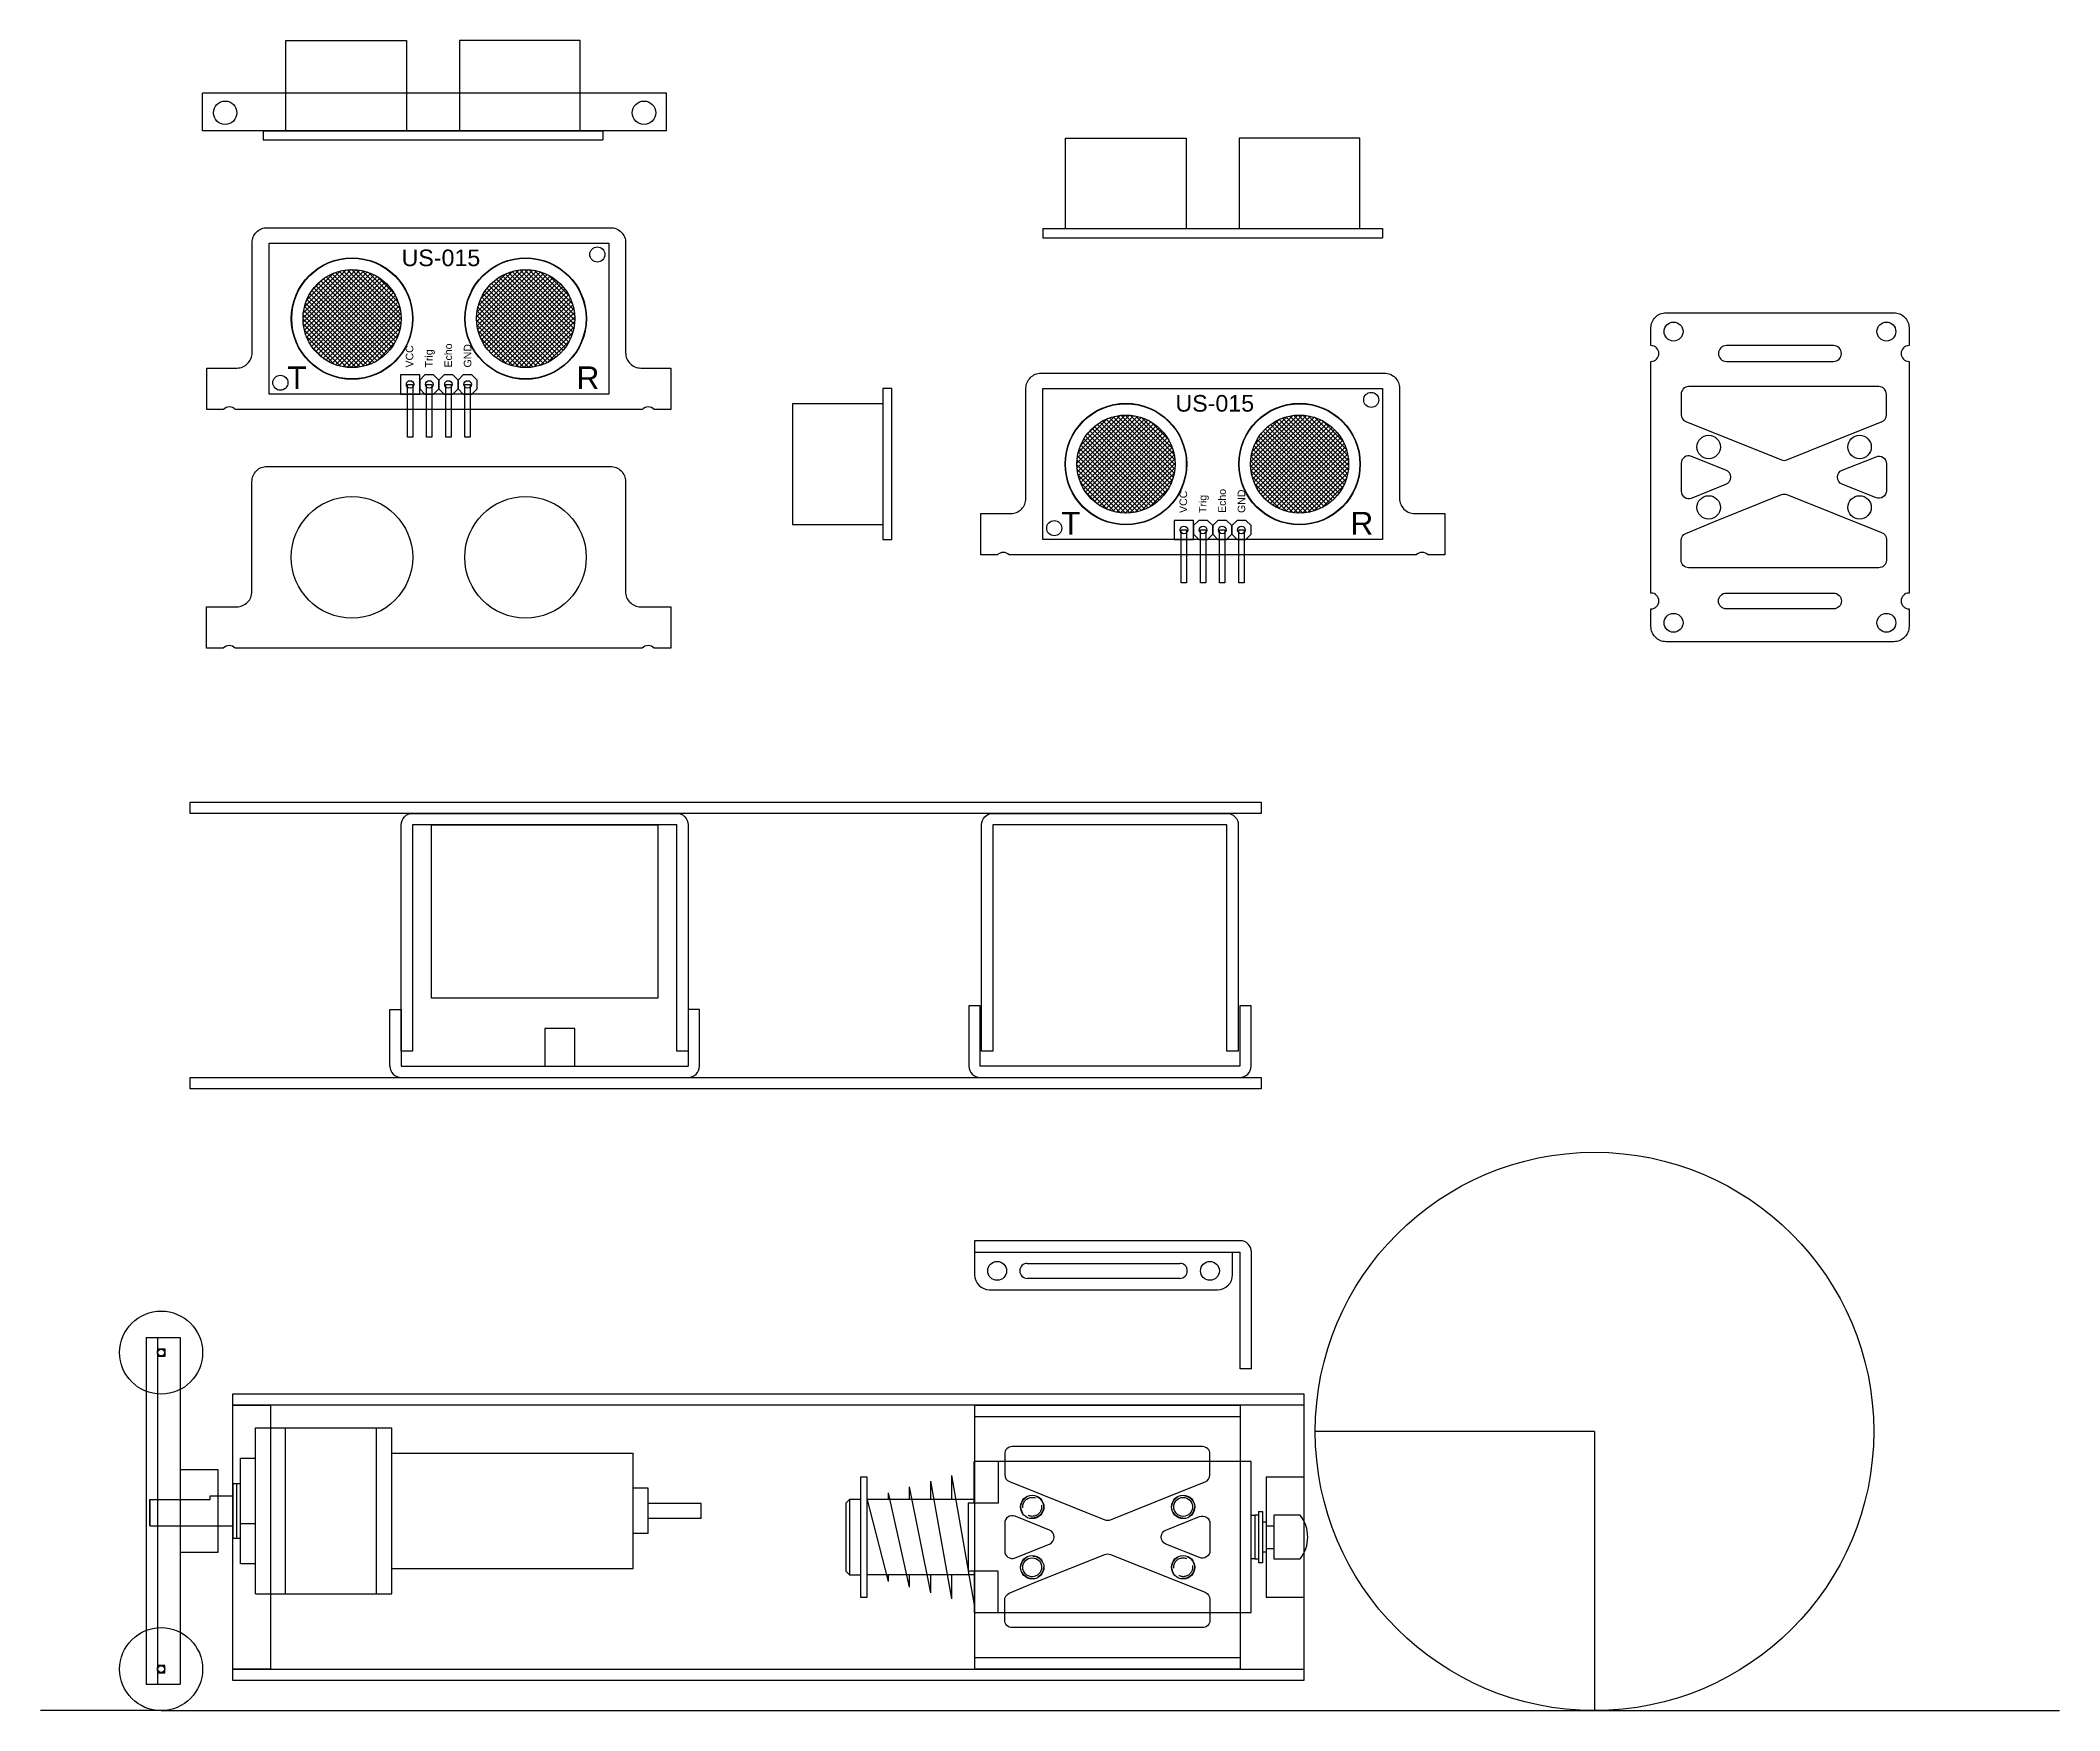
# Model space of a CAD drawing. Header units: inches. Extents: x 0 to 523, y 0 to 221.
# Drawn here: x 0 to 267.6, y 0 to 221.4 of the extents above; entities that cross this region are included whole.
import ezdxf

# ---------------------------------------------------------------- set-up
doc = ezdxf.new("R2010")
doc.units = ezdxf.units.IN
doc.header["$MEASUREMENT"] = 0
doc.linetypes.add('HIDDEN2', pattern=[4.7625, 3.175, -1.5875])
for name, color, linetype in [('BATTERRY', 1, 'Continuous'), ('frame1', 7, 'Continuous'), ('IG22', 1, 'Continuous'), ('Kicker_old', 2, 'Continuous'), ('Parts', 3, 'Continuous'), ('Wheel', 7, 'Continuous')]:
    doc.layers.add(name, color=color, linetype=linetype)
doc.styles.get("Standard").update_dxf_attribs({"font": 'arial.ttf'})

msp = doc.modelspace()

# ---------------------------------------------------------------- hatches: boundary and pattern name
at = {"layer": 'Parts'}
h = msp.add_hatch(dxfattribs=at)
h.set_pattern_fill('ANSI37', scale=3.5)
h.set_pattern_definition([(45, (323.9521, -112.7841), (-0.3093592, 0.3093592), []), (135, (323.9521, -112.7841), (-0.3093592, -0.3093592), [])])
h.paths.add_polyline_path([(47.8, 184.49, 1), (34.8, 184.49, 1)])
h.paths.add_polyline_path([(57.8, 184.49, 1), (70.8, 184.49, 1)])
h = msp.add_hatch(dxfattribs=at)
h.set_pattern_fill('ANSI37', scale=3.5)
h.set_pattern_definition([(45, (426.49085, -132.06563), (-0.3093592, 0.3093592), []), (135, (426.49085, -132.06563), (-0.3093592, -0.3093592), [])])
h.paths.add_polyline_path([(150.34, 165.21, 1), (137.34, 165.21, 1)])
h.paths.add_polyline_path([(160.34, 165.21, 1), (173.34, 165.21, 1)])

# ---------------------------------------------------------------- linework, layer by layer
for p, q in [((19.84, 120.41), (161.77, 120.41)), ((161.77, 120.41), (161.77, 118.91)), ((19.84, 83.91), (161.77, 83.91)), ((161.77, 83.91), (161.77, 82.41)), ((25.5, 42), (167.42, 42)), ((167.42, 42), (167.42, 40.5)), ((167.42, 40.5), (167.42, 5.5)), ((205.92, 37), (168.92, 37)), ((205.92, 37), (205.92, 0)), ((25.5, 5.5), (167.42, 5.5)), ((167.42, 5.5), (167.42, 4)), ((16, 0), (0, 0)), ((136, 0), (267.55, 0))]:
    msp.add_line(p, q)
msp.add_circle((205.92, 37), 37)
at = {"layer": 'BATTERRY'}
msp.add_lwpolyline([(81.82, 117.41), (81.82, 94.41), (51.82, 94.41), (51.82, 117.41)], close=True, dxfattribs=at)
at = {"layer": 'frame1'}
for p, q in [((19.84, 118.91), (19.84, 120.41)), ((161.77, 118.91), (19.84, 118.91)), ((19.84, 82.41), (19.84, 83.91)), ((161.77, 82.41), (19.84, 82.41)), ((25.5, 40.5), (25.5, 42)), ((167.42, 40.5), (25.5, 40.5)), ((25.5, 4), (25.5, 5.5)), ((167.42, 4), (25.5, 4)), ((16, 0), (136, 0))]:
    msp.add_line(p, q, dxfattribs=at)
msp.add_lwpolyline([(66.82, 85.41), (70.82, 85.41), (70.82, 90.41), (66.82, 90.41)], close=True, dxfattribs=at)
at = {"layer": 'IG22'}
for p, q in [((28.5, 15.47), (28.5, 37.47)), ((28.5, 37.47), (46.55, 37.47)), ((32.5, 15.47), (32.5, 37.47)), ((44.55, 15.47), (44.55, 37.47)), ((46.55, 15.47), (46.55, 37.47)), ((26.5, 19.47), (26.5, 33.47)), ((26.5, 33.47), (28.5, 33.47)), ((46.55, 34.12), (78.55, 34.12)), ((78.55, 18.82), (78.55, 34.12)), ((26.5, 30.07), (25.5, 30.07)), ((25.5, 30.07), (25.5, 22.87)), ((26, 30.07), (26, 22.87)), ((80.55, 29.47), (78.55, 29.47)), ((80.55, 23.47), (80.55, 29.47)), ((14.5, 24.47), (14.5, 27.97)), ((14.5, 27.97), (22.5, 27.97)), ((14.5, 27.97), (14.5, 24.47)), ((22.5, 28.47), (25.5, 28.47)), ((22.5, 27.97), (22.5, 28.47)), ((87.55, 27.47), (80.55, 27.47)), ((87.55, 25.47), (87.55, 27.47)), ((14.5, 24.47), (25.5, 24.47)), ((26.5, 24.78), (28.5, 24.78)), ((87.55, 25.47), (80.55, 25.47)), ((25.5, 22.87), (26.5, 22.87)), ((80.55, 23.47), (78.55, 23.47)), ((28.5, 19.47), (26.5, 19.47)), ((46.55, 18.82), (78.55, 18.82)), ((28.5, 15.47), (46.55, 15.47))]:
    msp.add_line(p, q, dxfattribs=at)
at = {"layer": 'Kicker_old'}
for p, q in [((123.72, 27.5), (123.72, 33)), ((115.12, 29.64), (117.92, 15.59)), ((117.92, 30.41), (120.72, 14.82)), ((120.72, 31.18), (122.92, 18.58)), ((107.22, 28), (107.22, 18)), ((109.52, 28.1), (112.32, 17.13)), ((112.32, 28.87), (115.12, 16.36)), ((122.93, 18.5), (123.72, 14)), ((123.72, 18.5), (123.72, 13))]:
    msp.add_line(p, q, dxfattribs=at)
at = {"layer": 'Kicker_old', "ltscale": 0.5}
for p, q in [((160.42, 33), (123.72, 33)), ((126.92, 33), (126.92, 27.5)), ((160.42, 13), (160.42, 33)), ((108.72, 31), (109.52, 31)), ((108.72, 15), (108.72, 31)), ((109.52, 31), (109.52, 15)), ((115.12, 29.64), (115.12, 28)), ((117.92, 30.41), (117.92, 28)), ((120.72, 31.18), (120.72, 28)), ((120.72, 31.18), (120.72, 28)), ((107.22, 28), (106.72, 27.5)), ((106.72, 27.5), (106.72, 18.5)), ((108.72, 28), (107.22, 28)), ((123.72, 28), (109.52, 28)), ((112.32, 28.87), (112.32, 28)), ((122.92, 27.5), (122.92, 18.5)), ((126.92, 27.5), (122.92, 27.5)), ((160.42, 25.9), (160.92, 25.9)), ((160.92, 25.9), (160.92, 20.1)), ((161.42, 25.9), (160.92, 25.9)), ((161.42, 26.41), (161.42, 19.59)), ((161.42, 26.41), (161.92, 26.41)), ((161.92, 26.41), (161.92, 19.59)), ((161.92, 26.41), (161.92, 19.59)), ((161.92, 25), (162.42, 25)), ((162.42, 25), (162.42, 21)), ((162.42, 24.5), (163.42, 24.5)), ((166.92, 25.9), (163.42, 25.9)), ((163.42, 25.9), (163.42, 20.1)), ((162.42, 21.5), (163.42, 21.5)), ((160.92, 20.1), (160.42, 20.1)), ((160.92, 20.1), (161.42, 20.1)), ((161.92, 19.59), (161.42, 19.59)), ((162.42, 21), (161.92, 21)), ((163.42, 20.1), (166.92, 20.1)), ((106.72, 18.5), (107.22, 18)), ((107.22, 18), (108.72, 18)), ((123.72, 18), (109.52, 18)), ((112.32, 18), (112.32, 17.13)), ((112.32, 18), (112.32, 17.13)), ((115.12, 18), (115.12, 16.36)), ((117.92, 18), (117.92, 15.59)), ((123.72, 18), (119.52, 18)), ((120.72, 18), (120.72, 14.82)), ((126.92, 18.5), (122.92, 18.5)), ((126.92, 13), (126.92, 18.5)), ((109.52, 15), (108.72, 15)), ((123.72, 13), (160.42, 13))]:
    msp.add_line(p, q, dxfattribs=at)
at = {"layer": 'Kicker_old', "linetype": 'HIDDEN2', "ltscale": 0.8}
for centre, radius in [((131.42, 27), 1.5), ((131.42, 27), 1.25), ((151.42, 19), 1.5), ((151.42, 19), 1.25)]:
    msp.add_circle(centre, radius, dxfattribs=at)
at = {"layer": 'Kicker_old', "linetype": 'HIDDEN2', "ltscale": 0.5}
for centre in [(151.42, 27), (131.42, 19)]:
    msp.add_circle(centre, 1.5, dxfattribs=at)
at = {"layer": 'Kicker_old', "ltscale": 0.5}
for centre in [(151.42, 27), (131.42, 19)]:
    msp.add_circle(centre, 1.25, dxfattribs=at)
msp.add_arc((163.22, 23), 4.71, 321.9488, 38.0512, dxfattribs=at)
at = {"layer": 'Parts'}
for p, q in [((82.98, 214.36), (21.48, 214.36)), ((21.48, 209.36), (21.48, 214.36)), ((82.98, 209.36), (82.98, 214.36)), ((82.98, 209.36), (21.48, 209.36)), ((29.53, 209.36), (74.53, 209.36)), ((29.53, 209.36), (29.53, 208.16)), ((74.53, 209.36), (74.53, 208.16)), ((29.53, 208.16), (74.53, 208.16)), ((132.84, 196.41), (177.84, 196.41)), ((132.84, 196.41), (132.84, 195.21)), ((177.84, 196.41), (177.84, 195.21)), ((30.3, 194.49), (75.3, 194.49)), ((30.3, 174.49), (30.3, 194.49)), ((75.3, 194.49), (75.3, 174.49)), ((132.84, 195.21), (177.84, 195.21)), ((75.3, 174.49), (30.3, 174.49)), ((132.84, 175.21), (177.84, 175.21)), ((132.84, 155.21), (132.84, 175.21)), ((177.84, 175.21), (177.84, 155.21)), ((177.84, 155.21), (132.84, 155.21)), ((46.32, 85.41), (46.32, 92.91)), ((46.32, 92.91), (47.82, 92.91)), ((47.82, 92.91), (47.82, 85.41)), ((87.32, 92.91), (85.82, 92.91)), ((85.82, 92.91), (85.82, 85.41)), ((87.32, 85.41), (87.32, 92.91)), ((47.82, 85.41), (85.82, 85.41)), ((47.82, 83.91), (85.82, 83.91)), ((158.97, 62.28), (123.77, 62.28)), ((123.77, 62.28), (123.77, 60.78)), ((123.77, 60.78), (158.97, 60.78)), ((123.77, 60.78), (123.77, 57.78)), ((130.77, 59.28), (150.97, 59.28)), ((157.97, 57.78), (157.97, 60.78)), ((158.97, 45.28), (158.97, 60.78)), ((160.47, 45.28), (160.47, 60.78)), ((150.97, 57.28), (130.77, 57.28)), ((125.77, 55.78), (155.97, 55.78)), ((160.47, 45.28), (158.97, 45.28)), ((25.5, 40.5), (30.5, 40.5)), ((25.5, 5.5), (25.5, 40.5)), ((30.5, 40.5), (30.5, 5.5)), ((123.77, 40.5), (123.77, 5.5)), ((123.77, 40.5), (158.97, 40.5)), ((158.97, 40.5), (158.97, 5.5)), ((123.77, 39), (158.97, 39)), ((162.42, 31), (167.42, 31)), ((162.42, 31), (162.42, 15)), ((167.42, 31), (167.42, 15)), ((167.42, 15), (162.42, 15)), ((30.5, 5.5), (25.5, 5.5)), ((158.97, 7), (123.77, 7)), ((158.97, 5.5), (123.77, 5.5))]:
    msp.add_line(p, q, dxfattribs=at)
for points in [[(32.53, 209.36), (32.53, 221.36), (40.53, 221.36), (48.53, 221.36), (48.53, 209.36)], [(71.53, 209.36), (71.53, 221.36), (63.53, 221.36), (55.53, 221.36), (55.53, 209.36)], [(135.84, 196.41), (135.84, 208.41), (143.84, 208.41), (151.84, 208.41), (151.84, 196.41)], [(174.84, 196.41), (174.84, 208.41), (166.84, 208.41), (158.84, 208.41), (158.84, 196.41)], [(111.64, 173.21), (99.64, 173.21), (99.64, 165.21), (99.64, 157.21), (111.64, 157.21)]]:
    msp.add_lwpolyline(points, dxfattribs=at)
at = {"layer": 'Parts', "color": 60}
for points in [[(28.05, 179.94), (28.05, 194.54, -0.414214), (30.05, 196.54), (75.55, 196.54, -0.414214), (77.55, 194.54), (77.55, 179.94, 0.414214), (79.55, 177.94), (83.55, 177.94), (83.55, 172.44), (81.33, 172.44, 0.447214), (79.76, 172.44), (25.83, 172.44, 0.447214), (24.26, 172.44), (22.05, 172.44), (22.05, 177.94), (26.05, 177.94, 0.414214)], [(130.59, 160.66), (130.59, 175.26, -0.414214), (132.59, 177.26), (178.09, 177.26, -0.414214), (180.09, 175.26), (180.09, 160.66, 0.414214), (182.09, 158.66), (186.09, 158.66), (186.09, 153.16), (183.87, 153.16, 0.447214), (182.3, 153.16), (128.37, 153.16, 0.447214), (126.8, 153.16), (124.59, 153.16), (124.59, 158.66), (128.59, 158.66, 0.414214)], [(28.03, 148.3), (28.03, 162.9, -0.414214), (30.03, 164.9), (75.53, 164.9, -0.414214), (77.53, 162.9), (77.53, 148.3, 0.414214), (79.53, 146.3), (83.53, 146.3), (83.53, 140.8), (81.31, 140.8, 0.447214), (79.74, 140.8), (25.81, 140.8, 0.447214), (24.24, 140.8), (22.03, 140.8), (22.03, 146.3), (26.03, 146.3, 0.414214)]]:
    msp.add_lwpolyline(points, format="xyb", close=True, dxfattribs=at)
at = {"layer": 'Parts'}
for points in [[(213.4, 178.82, 1), (213.4, 180.92), (213.4, 183.27, -0.414214), (215.4, 185.27), (245.6, 185.27, -0.414214), (247.6, 183.27), (247.6, 180.92, 1), (247.6, 178.82), (247.6, 148.12, 1), (247.6, 146.02), (247.6, 143.67, -0.414214), (245.6, 141.67), (215.4, 141.67, -0.414214), (213.4, 143.67), (213.4, 146.02, 1), (213.4, 148.12)], [(237.6, 178.82, 1), (237.6, 180.92), (223.4, 180.92, 1), (223.4, 178.82)], [(218.03, 170.83), (230.68, 165.77, 0.192582), (231.42, 165.77), (240.3, 169.33), (243.97, 170.79, 0.306678), (244.6, 171.72), (244.6, 174.47, 0.414214), (243.6, 175.47), (218.4, 175.47, 0.414214), (217.4, 174.47), (217.4, 171.76, 0.306678)], [(217.4, 161.64, 0.530598), (218.77, 160.71), (223.34, 162.54, 0.677033), (223.34, 164.4), (218.77, 166.23, 0.530598), (217.4, 165.3)], [(243.23, 160.75), (238.75, 162.54, -0.677033), (238.75, 164.4), (241.79, 165.61), (243.23, 166.19, -0.530598), (244.6, 165.26), (244.6, 161.68, -0.530598)], [(243.6, 151.47), (218.4, 151.47, -0.414214), (217.4, 152.47), (217.4, 155.09, -0.30152), (218.01, 156.02), (221.81, 157.62), (230.68, 161.17, -0.192582), (231.42, 161.17), (243.97, 156.15, -0.306678), (244.6, 155.22), (244.6, 152.47, -0.414214)], [(237.6, 148.12, -1), (237.6, 146.02), (223.4, 146.02, -1), (223.4, 148.12)], [(85.82, 87.41), (84.32, 87.41), (84.32, 117.41), (49.32, 117.41), (49.32, 87.41), (47.82, 87.41), (47.82, 117.41, -0.414214), (49.32, 118.91), (84.32, 118.91, -0.414214), (85.82, 117.41)], [(124.72, 87.41), (124.72, 117.41, -0.414214), (126.22, 118.91), (157.22, 118.91, -0.414214), (158.72, 117.41), (158.72, 87.41), (157.22, 87.41), (157.22, 117.41), (126.22, 117.41), (126.22, 87.41)], [(123.02, 93.41), (123.02, 85.41, 0.414214), (124.52, 83.91), (158.92, 83.91, 0.414214), (160.42, 85.41), (160.42, 93.41), (158.92, 93.41), (158.92, 85.41), (124.52, 85.41), (124.52, 93.41)], [(128.4, 30.36), (141.05, 25.3, 0.192582), (141.79, 25.3), (150.68, 28.86), (154.34, 30.32, 0.306678), (154.97, 31.25), (154.97, 34, 0.414214), (153.97, 35), (128.77, 35, 0.414214), (127.77, 34), (127.77, 31.29, 0.306678)], [(127.77, 21.17, 0.530598), (129.14, 20.24), (133.71, 22.07, 0.677033), (133.71, 23.93), (129.14, 25.76, 0.530598), (127.77, 24.83)], [(153.6, 20.28), (149.13, 22.07, -0.677033), (149.13, 23.93), (152.16, 25.14), (153.6, 25.72, -0.530598), (154.97, 24.79), (154.97, 21.21, -0.530598)], [(153.97, 11), (128.77, 11, -0.414214), (127.77, 12), (127.77, 14.63, -0.30152), (128.38, 15.55), (132.18, 17.15), (141.05, 20.7, -0.192582), (141.79, 20.7), (154.34, 15.68, -0.306678), (154.97, 14.75), (154.97, 12, -0.414214)]]:
    msp.add_lwpolyline(points, format="xyb", close=True, dxfattribs=at)
for points in [[(47.72, 174.49), (50.26, 174.49), (50.26, 177.03), (47.72, 177.03)], [(50.96, 174.49), (52.1, 174.49), (52.8, 175.19), (52.8, 176.33), (52.1, 177.03), (50.96, 177.03), (50.26, 176.33), (50.26, 175.19)], [(53.5, 174.49), (54.64, 174.49), (55.34, 175.19), (55.34, 176.33), (54.64, 177.03), (53.5, 177.03), (52.8, 176.33), (52.8, 175.19)], [(56.04, 174.49), (57.18, 174.49), (57.88, 175.19), (57.88, 176.33), (57.18, 177.03), (56.04, 177.03), (55.34, 176.33), (55.34, 175.19)], [(48.64, 175.76), (49.34, 175.76), (49.34, 168.76), (48.64, 168.76)], [(51.18, 175.76), (51.88, 175.76), (51.88, 168.76), (51.18, 168.76)], [(53.72, 175.76), (54.42, 175.76), (54.42, 168.76), (53.72, 168.76)], [(56.26, 175.76), (56.96, 175.76), (56.96, 168.76), (56.26, 168.76)], [(112.84, 175.21), (111.64, 175.21), (111.64, 155.21), (112.84, 155.21)], [(150.25, 155.21), (152.79, 155.21), (152.79, 157.75), (150.25, 157.75)], [(151.17, 156.48), (151.87, 156.48), (151.87, 149.48), (151.17, 149.48)], [(153.49, 155.21), (154.63, 155.21), (155.33, 155.91), (155.33, 157.05), (154.63, 157.75), (153.49, 157.75), (152.79, 157.05), (152.79, 155.91)], [(153.71, 156.48), (154.41, 156.48), (154.41, 149.48), (153.71, 149.48)], [(156.03, 155.21), (157.17, 155.21), (157.87, 155.91), (157.87, 157.05), (157.17, 157.75), (156.03, 157.75), (155.33, 157.05), (155.33, 155.91)], [(156.25, 156.48), (156.95, 156.48), (156.95, 149.48), (156.25, 149.48)], [(158.57, 155.21), (159.71, 155.21), (160.41, 155.91), (160.41, 157.05), (159.71, 157.75), (158.57, 157.75), (157.87, 157.05), (157.87, 155.91)], [(158.79, 156.48), (159.49, 156.48), (159.49, 149.48), (158.79, 149.48)]]:
    msp.add_lwpolyline(points, close=True, dxfattribs=at)
for centre, radius in [((24.48, 211.77), 1.55), ((79.98, 211.77), 1.55), ((73.8, 192.99), 1), ((41.3, 184.49), 8), ((41.3, 184.49), 6.5), ((64.3, 184.49), 8), ((64.3, 184.49), 6.5), ((216.4, 182.77), 1.25), ((244.6, 182.77), 1.25), ((31.8, 175.99), 1), ((48.99, 175.76), 0.5), ((51.53, 175.76), 0.5), ((54.07, 175.76), 0.5), ((56.61, 175.76), 0.5), ((176.34, 173.71), 1), ((143.84, 165.21), 8), ((143.84, 165.21), 6.5), ((166.84, 165.21), 8), ((166.84, 165.21), 6.5), ((221.05, 167.47), 1.55), ((241.05, 167.47), 1.55), ((221.05, 159.47), 1.55), ((241.05, 159.47), 1.55), ((134.34, 156.71), 1), ((151.52, 156.48), 0.5), ((154.06, 156.48), 0.5), ((156.6, 156.48), 0.5), ((159.14, 156.48), 0.5), ((216.4, 144.17), 1.25), ((244.6, 144.17), 1.25), ((126.77, 58.28), 1.25), ((154.97, 58.28), 1.25), ((131.42, 27), 1.55), ((151.42, 27), 1.55), ((131.42, 19), 1.55), ((151.42, 19), 1.55)]:
    msp.add_circle(centre, radius, dxfattribs=at)
at = {"layer": 'Parts', "color": 60}
for centre in [(41.3, 184.49), (64.3, 184.49), (143.84, 165.21), (166.84, 165.21), (41.28, 152.85), (64.28, 152.85)]:
    msp.add_circle(centre, 8.05, dxfattribs=at)
at = {"layer": 'Parts'}
for centre, radius, start, end in [((47.82, 85.41), 1.5, 180, 270), ((85.82, 85.41), 1.5, 270, 0), ((158.97, 60.78), 1.5, 0, 90), ((130.77, 58.28), 1, 90, 270), ((150.97, 58.28), 1, 270, 90), ((125.77, 57.78), 2, 180, 270), ((155.97, 57.78), 2, 270, 0)]:
    msp.add_arc(centre, radius, start, end, dxfattribs=at)
at = {"layer": 'Wheel'}
for p, q in [((14, 49.45), (14, 3.5)), ((14, 49.45), (18.5, 49.45)), ((15.5, 49.45), (15.5, 3.5)), ((18.5, 49.45), (18.5, 3.5)), ((15.5, 47.95), (16.5, 47.95)), ((16.5, 46.95), (15.5, 46.95)), ((16.5, 47.95), (16.5, 46.95)), ((18.5, 31.97), (23.5, 31.97)), ((23.5, 31.97), (23.5, 20.97)), ((23.5, 20.97), (18.5, 20.97)), ((16.5, 6), (15.5, 6)), ((16.5, 5), (16.5, 6)), ((14, 3.5), (18.5, 3.5)), ((15.5, 5), (16.5, 5))]:
    msp.add_line(p, q, dxfattribs=at)
for centre, radius in [((16, 47.45), 5.5), ((16, 47.45), 0.5), ((16, 47.45), 0.45), ((16, 5.5), 5.5), ((16, 5.5), 0.5), ((16, 5.5), 0.45)]:
    msp.add_circle(centre, radius, dxfattribs=at)

# ---------------------------------------------------------------- texts
at = {"layer": 'Parts'}
for s, width, insert, char_height, attachment_point in [('{\\C7;US-015}', 11.5, (47.86, 193.64), 2.2, 1), ('{\\C7;T}', 2.8361, (32.72, 178.15), 3, 1), ('{\\C7;R}', 2.8361, (74.07, 178.15), 3, 3), ('{\\C7;US-015}', 11.5, (150.4, 174.36), 2.2, 1), ('{\\C7;T}', 2.8361, (135.26, 158.87), 3, 1), ('{\\C7;R}', 2.8361, (176.61, 158.87), 3, 3)]:
    msp.add_mtext_dynamic_manual_height_columns(s, width=width, gutter_width=1, heights=[0], dxfattribs=dict(at, insert=insert, char_height=char_height, attachment_point=attachment_point))
at = {"layer": 'Parts', "char_height": 1, "attachment_point": 1, "rotation": 90}
for s, insert in [('{\\C7;VCC}', (48.41, 178.01)), ('{\\C7;Trig}', (50.97, 178.01)), ('{\\C7;Echo}', (53.54, 178.01)), ('{\\C7;GND}', (56.1, 178.01)), ('{\\C7;VCC}', (150.94, 158.73)), ('{\\C7;Trig}', (153.51, 158.73)), ('{\\C7;Echo}', (156.08, 158.73)), ('{\\C7;GND}', (158.64, 158.73))]:
    msp.add_mtext_dynamic_manual_height_columns(s, width=4.1356, gutter_width=1, heights=[0], dxfattribs=dict(at, insert=insert))

doc.saveas('drawing.dxf')
